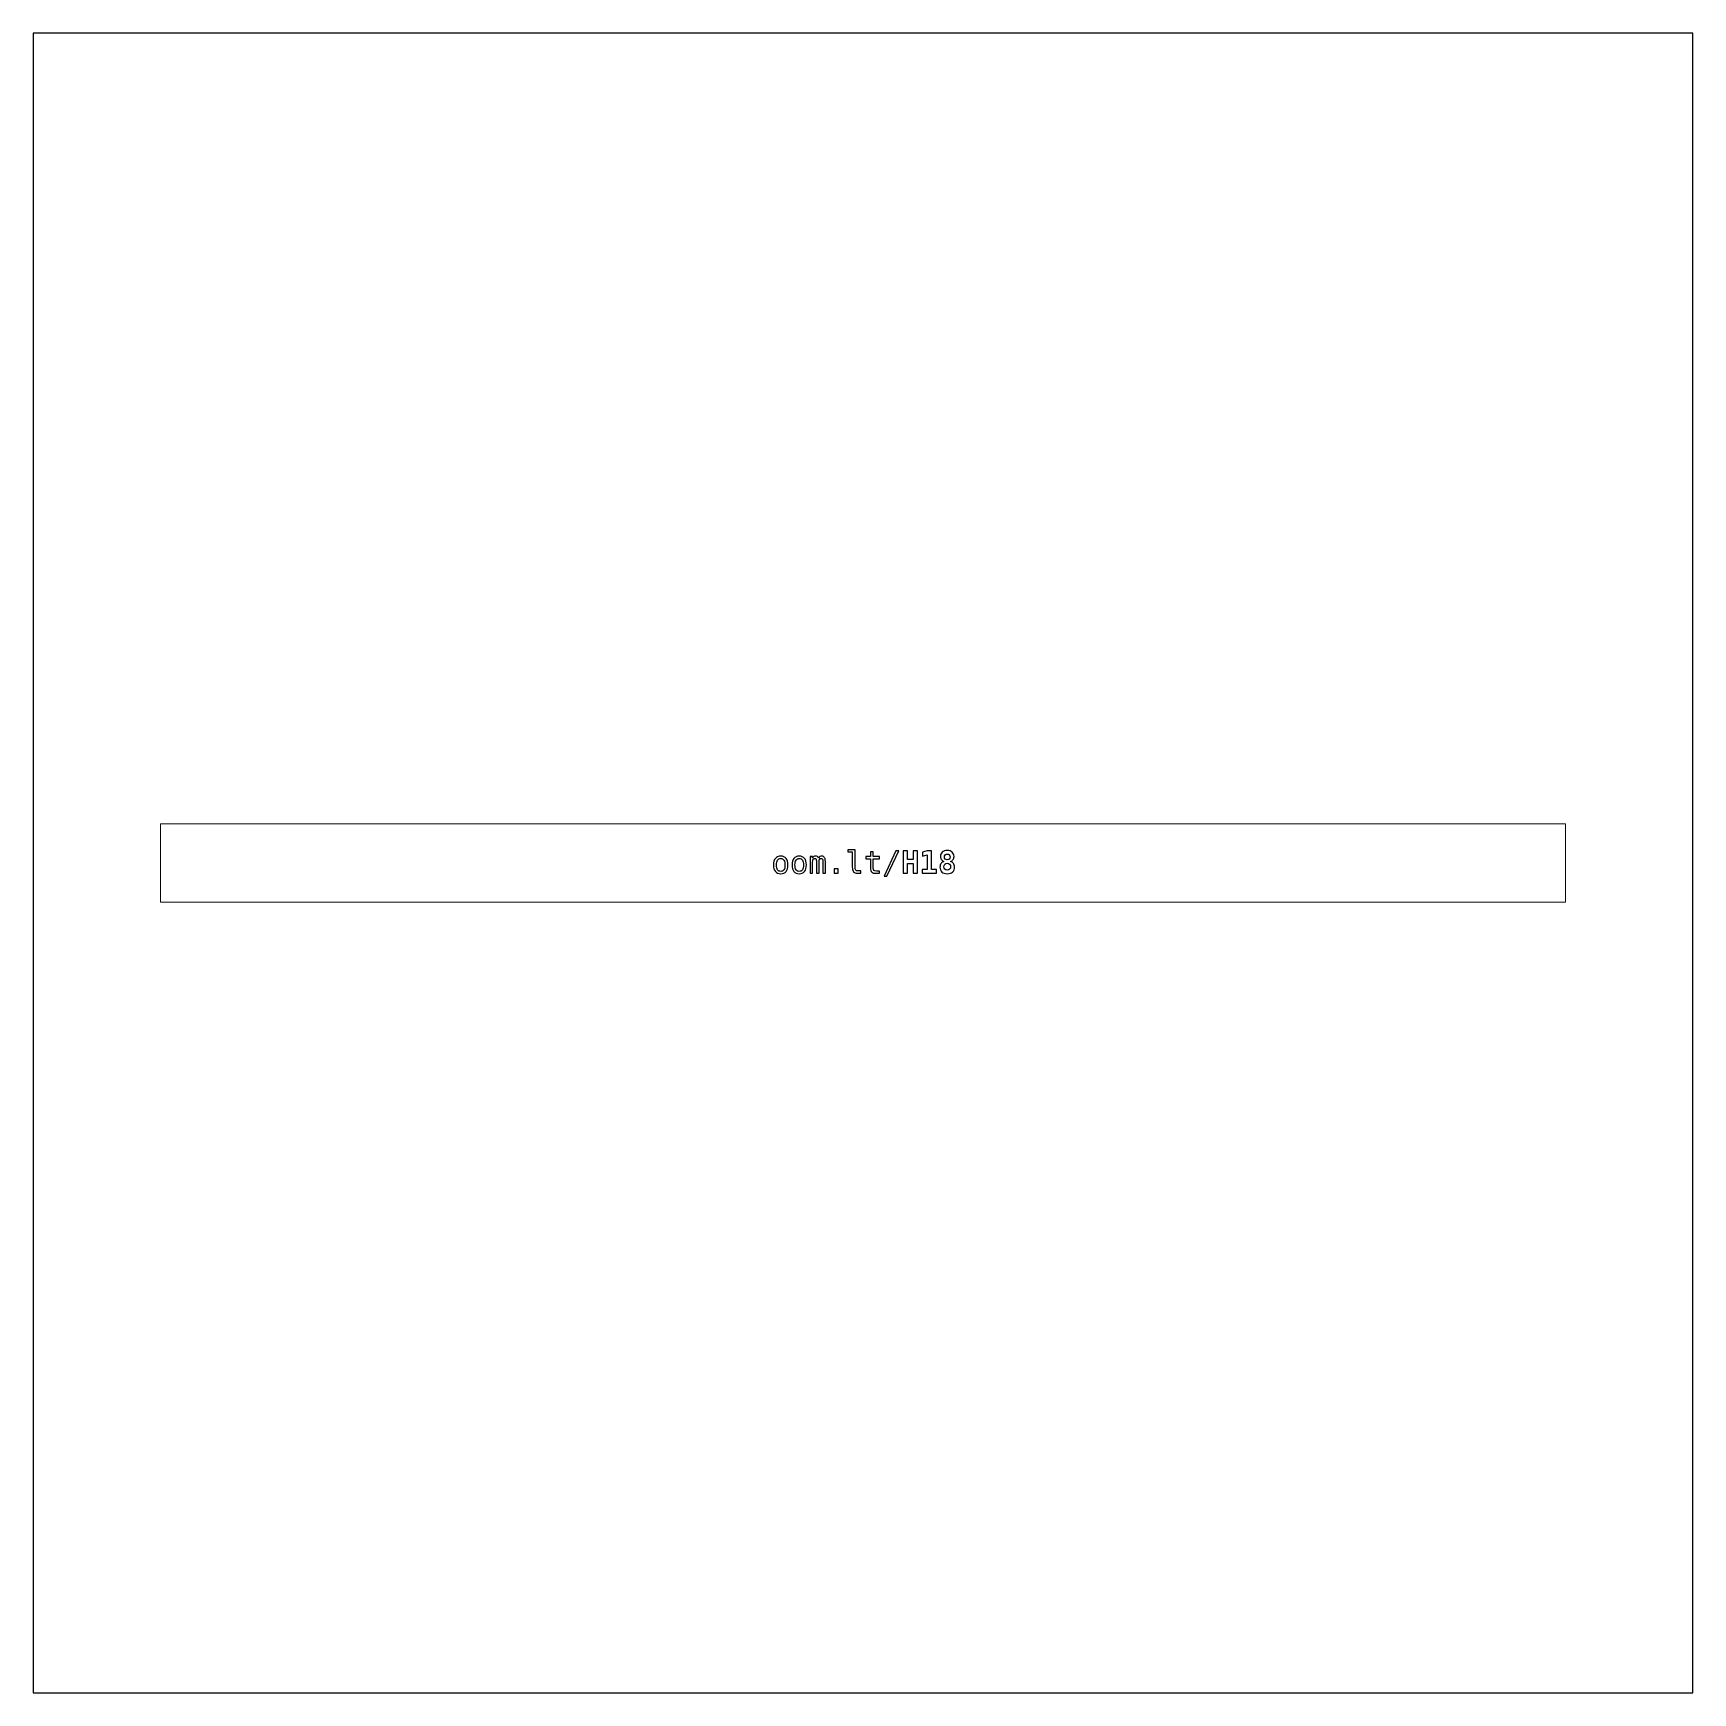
# Model space of a CAD drawing. Header units: centimetres. Extents: x -13.2 to -7.8, y -17.55 to -12.15.
import ezdxf

# ---------------------------------------------------------------- set-up
doc = ezdxf.new("R2010")
doc.units = ezdxf.units.CM
doc.header["$MEASUREMENT"] = 0
doc.layers.add('Layer 1', color=7, linetype='Continuous')

msp = doc.modelspace()

# ---------------------------------------------------------------- linework, layer by layer
at = {"layer": 'Layer 1', "color": 7}
msp.add_lwpolyline([(-13.2, -17.55), (-7.8, -17.55), (-7.8, -12.15), (-13.2, -12.15), (-13.2, -17.55)], close=True, dxfattribs=at)
at = {"layer": 'Layer 1', "color": 7, "lineweight": 20}
msp.add_lwpolyline([(-12.786, -14.977), (-8.214, -14.977), (-8.214, -14.723), (-12.786, -14.723), (-12.786, -14.977)], close=True, dxfattribs=at)
at = {"layer": 'Layer 1', "color": 250}
for points, knots in [([(-10.76777, -14.82761), (-10.76019, -14.82761), (-10.75439, -14.83006), (-10.75037, -14.83498), (-10.75037, -14.83498), (-10.74635, -14.8399), (-10.74434, -14.84702), (-10.74434, -14.85632), (-10.74434, -14.85632), (-10.74434, -14.86567), (-10.74634, -14.87279), (-10.75034, -14.87769), (-10.75034, -14.87769), (-10.75436, -14.88259), (-10.76016, -14.88504), (-10.76777, -14.88504), (-10.76777, -14.88504), (-10.77537, -14.88504), (-10.78116, -14.88259), (-10.78518, -14.87769), (-10.78518, -14.87769), (-10.78918, -14.87279), (-10.79118, -14.86567), (-10.79118, -14.85632), (-10.79118, -14.85632), (-10.79118, -14.84702), (-10.78918, -14.8399), (-10.78518, -14.83498), (-10.78518, -14.83498), (-10.78116, -14.83006), (-10.77537, -14.82761), (-10.76777, -14.82761)], [0, 0, 0, 0, 0.125, 0.125, 0.125, 0.125, 0.25, 0.25, 0.25, 0.25, 0.375, 0.375, 0.375, 0.375, 0.5, 0.5, 0.5, 0.5, 0.625, 0.625, 0.625, 0.625, 0.75, 0.75, 0.75, 0.75, 0.875, 0.875, 0.875, 0.875, 1, 1, 1, 1]), ([(-10.76777, -14.83523), (-10.77234, -14.83523), (-10.77579, -14.837), (-10.77814, -14.84055), (-10.77814, -14.84055), (-10.78049, -14.8441), (-10.78166, -14.84937), (-10.78166, -14.85632), (-10.78166, -14.85632), (-10.78166, -14.86325), (-10.78049, -14.8685), (-10.77814, -14.87207), (-10.77814, -14.87207), (-10.77579, -14.87564), (-10.77234, -14.87742), (-10.76777, -14.87742), (-10.76777, -14.87742), (-10.76319, -14.87742), (-10.75972, -14.87564), (-10.75737, -14.87207), (-10.75737, -14.87207), (-10.75502, -14.8685), (-10.75386, -14.86325), (-10.75386, -14.85632), (-10.75386, -14.85632), (-10.75386, -14.84937), (-10.75502, -14.8441), (-10.75737, -14.84055), (-10.75737, -14.84055), (-10.75972, -14.837), (-10.76319, -14.83523), (-10.76777, -14.83523)], [0, 0, 0, 0, 0.125, 0.125, 0.125, 0.125, 0.25, 0.25, 0.25, 0.25, 0.375, 0.375, 0.375, 0.375, 0.5, 0.5, 0.5, 0.5, 0.625, 0.625, 0.625, 0.625, 0.75, 0.75, 0.75, 0.75, 0.875, 0.875, 0.875, 0.875, 1, 1, 1, 1]), ([(-10.70756, -14.82761), (-10.69998, -14.82761), (-10.69418, -14.83006), (-10.69016, -14.83498), (-10.69016, -14.83498), (-10.68614, -14.8399), (-10.68413, -14.84702), (-10.68413, -14.85632), (-10.68413, -14.85632), (-10.68413, -14.86567), (-10.68613, -14.87279), (-10.69013, -14.87769), (-10.69013, -14.87769), (-10.69415, -14.88259), (-10.69995, -14.88504), (-10.70756, -14.88504), (-10.70756, -14.88504), (-10.71516, -14.88504), (-10.72095, -14.88259), (-10.72497, -14.87769), (-10.72497, -14.87769), (-10.72897, -14.87279), (-10.73097, -14.86567), (-10.73097, -14.85632), (-10.73097, -14.85632), (-10.73097, -14.84702), (-10.72897, -14.8399), (-10.72497, -14.83498), (-10.72497, -14.83498), (-10.72095, -14.83006), (-10.71516, -14.82761), (-10.70756, -14.82761)], [0, 0, 0, 0, 0.125, 0.125, 0.125, 0.125, 0.25, 0.25, 0.25, 0.25, 0.375, 0.375, 0.375, 0.375, 0.5, 0.5, 0.5, 0.5, 0.625, 0.625, 0.625, 0.625, 0.75, 0.75, 0.75, 0.75, 0.875, 0.875, 0.875, 0.875, 1, 1, 1, 1]), ([(-10.70756, -14.83523), (-10.71213, -14.83523), (-10.71558, -14.837), (-10.71793, -14.84055), (-10.71793, -14.84055), (-10.72028, -14.8441), (-10.72145, -14.84937), (-10.72145, -14.85632), (-10.72145, -14.85632), (-10.72145, -14.86325), (-10.72028, -14.8685), (-10.71793, -14.87207), (-10.71793, -14.87207), (-10.71558, -14.87564), (-10.71213, -14.87742), (-10.70756, -14.87742), (-10.70756, -14.87742), (-10.70298, -14.87742), (-10.69951, -14.87564), (-10.69716, -14.87207), (-10.69716, -14.87207), (-10.69481, -14.8685), (-10.69365, -14.86325), (-10.69365, -14.85632), (-10.69365, -14.85632), (-10.69365, -14.84937), (-10.69481, -14.8441), (-10.69716, -14.84055), (-10.69716, -14.84055), (-10.69951, -14.837), (-10.70298, -14.83523), (-10.70756, -14.83523)], [0, 0, 0, 0, 0.125, 0.125, 0.125, 0.125, 0.25, 0.25, 0.25, 0.25, 0.375, 0.375, 0.375, 0.375, 0.5, 0.5, 0.5, 0.5, 0.625, 0.625, 0.625, 0.625, 0.75, 0.75, 0.75, 0.75, 0.875, 0.875, 0.875, 0.875, 1, 1, 1, 1]), ([(-10.64444, -14.8345), (-10.64334, -14.83215), (-10.64192, -14.83041), (-10.6402, -14.8293), (-10.6402, -14.8293), (-10.6385, -14.82818), (-10.63644, -14.82761), (-10.63404, -14.82761), (-10.63404, -14.82761), (-10.62964, -14.82761), (-10.62653, -14.82931), (-10.62473, -14.83271), (-10.62473, -14.83271), (-10.62292, -14.83612), (-10.62202, -14.84252), (-10.62202, -14.85193), (-10.62202, -14.85193), (-10.62202, -14.85193), (-10.62202, -14.88362), (-10.62202, -14.88362), (-10.62202, -14.88362), (-10.62202, -14.88362), (-10.63022, -14.88362), (-10.63022, -14.88362), (-10.63022, -14.88362), (-10.63022, -14.88362), (-10.63022, -14.85232), (-10.63022, -14.85232), (-10.63022, -14.85232), (-10.63022, -14.8446), (-10.63065, -14.83982), (-10.63152, -14.83793), (-10.63152, -14.83793), (-10.63237, -14.83607), (-10.63395, -14.83513), (-10.63624, -14.83513), (-10.63624, -14.83513), (-10.63884, -14.83513), (-10.64062, -14.83613), (-10.64159, -14.83813), (-10.64159, -14.83813), (-10.64254, -14.84013), (-10.64302, -14.84487), (-10.64302, -14.85232), (-10.64302, -14.85232), (-10.64302, -14.85232), (-10.64302, -14.88362), (-10.64302, -14.88362), (-10.64302, -14.88362), (-10.64302, -14.88362), (-10.65122, -14.88362), (-10.65122, -14.88362), (-10.65122, -14.88362), (-10.65122, -14.88362), (-10.65122, -14.85232), (-10.65122, -14.85232), (-10.65122, -14.85232), (-10.65122, -14.8445), (-10.65169, -14.83968), (-10.65262, -14.83787), (-10.65262, -14.83787), (-10.65354, -14.83605), (-10.6552, -14.83513), (-10.65762, -14.83513), (-10.65762, -14.83513), (-10.66, -14.83513), (-10.66166, -14.83613), (-10.66257, -14.83813), (-10.66257, -14.83813), (-10.66351, -14.84013), (-10.66397, -14.84487), (-10.66397, -14.85232), (-10.66397, -14.85232), (-10.66397, -14.85232), (-10.66397, -14.88362), (-10.66397, -14.88362), (-10.66397, -14.88362), (-10.66397, -14.88362), (-10.67212, -14.88362), (-10.67212, -14.88362), (-10.67212, -14.88362), (-10.67212, -14.88362), (-10.67212, -14.82893), (-10.67212, -14.82893), (-10.67212, -14.82893), (-10.67212, -14.82893), (-10.66397, -14.82893), (-10.66397, -14.82893), (-10.66397, -14.82893), (-10.66397, -14.82893), (-10.66397, -14.83361), (-10.66397, -14.83361), (-10.66397, -14.83361), (-10.66291, -14.83166), (-10.66156, -14.83018), (-10.65994, -14.82915), (-10.65994, -14.82915), (-10.65834, -14.82813), (-10.6565, -14.82761), (-10.65445, -14.82761), (-10.65445, -14.82761), (-10.65197, -14.82761), (-10.64992, -14.82818), (-10.64827, -14.82931), (-10.64827, -14.82931), (-10.64662, -14.83046), (-10.64535, -14.83218), (-10.64444, -14.8345)], [0, 0, 0, 0, 0.037037, 0.037037, 0.037037, 0.037037, 0.0740741, 0.0740741, 0.0740741, 0.0740741, 0.1111111, 0.1111111, 0.1111111, 0.1111111, 0.1481481, 0.1481481, 0.1481481, 0.1481481, 0.1851852, 0.1851852, 0.1851852, 0.1851852, 0.2222222, 0.2222222, 0.2222222, 0.2222222, 0.2592593, 0.2592593, 0.2592593, 0.2592593, 0.2962963, 0.2962963, 0.2962963, 0.2962963, 0.3333333, 0.3333333, 0.3333333, 0.3333333, 0.3703704, 0.3703704, 0.3703704, 0.3703704, 0.4074074, 0.4074074, 0.4074074, 0.4074074, 0.4444444, 0.4444444, 0.4444444, 0.4444444, 0.4814815, 0.4814815, 0.4814815, 0.4814815, 0.5185185, 0.5185185, 0.5185185, 0.5185185, 0.5555556, 0.5555556, 0.5555556, 0.5555556, 0.5925926, 0.5925926, 0.5925926, 0.5925926, 0.6296296, 0.6296296, 0.6296296, 0.6296296, 0.6666667, 0.6666667, 0.6666667, 0.6666667, 0.7037037, 0.7037037, 0.7037037, 0.7037037, 0.7407407, 0.7407407, 0.7407407, 0.7407407, 0.7777778, 0.7777778, 0.7777778, 0.7777778, 0.8148148, 0.8148148, 0.8148148, 0.8148148, 0.8518519, 0.8518519, 0.8518519, 0.8518519, 0.8888889, 0.8888889, 0.8888889, 0.8888889, 0.9259259, 0.9259259, 0.9259259, 0.9259259, 0.962963, 0.962963, 0.962963, 0.962963, 1, 1, 1, 1]), ([(-10.52582, -14.8638), (-10.52582, -14.86784), (-10.52508, -14.87087), (-10.5236, -14.87292), (-10.5236, -14.87292), (-10.52212, -14.87497), (-10.51993, -14.876), (-10.51703, -14.876), (-10.51703, -14.876), (-10.51703, -14.876), (-10.50653, -14.876), (-10.50653, -14.876), (-10.50653, -14.876), (-10.50653, -14.876), (-10.50653, -14.88362), (-10.50653, -14.88362), (-10.50653, -14.88362), (-10.50653, -14.88362), (-10.5179, -14.88362), (-10.5179, -14.88362), (-10.5179, -14.88362), (-10.52328, -14.88362), (-10.52743, -14.88189), (-10.53038, -14.87844), (-10.53038, -14.87844), (-10.53333, -14.87499), (-10.5348, -14.8701), (-10.5348, -14.8638), (-10.5348, -14.8638), (-10.5348, -14.8638), (-10.5348, -14.81413), (-10.5348, -14.81413), (-10.5348, -14.81413), (-10.5348, -14.81413), (-10.5492, -14.81413), (-10.5492, -14.81413), (-10.5492, -14.81413), (-10.5492, -14.81413), (-10.5492, -14.8071), (-10.5492, -14.8071), (-10.5492, -14.8071), (-10.5492, -14.8071), (-10.52582, -14.8071), (-10.52582, -14.8071), (-10.52582, -14.8071), (-10.52582, -14.8071), (-10.52582, -14.8638), (-10.52582, -14.8638)], [0, 0, 0, 0, 0.0833333, 0.0833333, 0.0833333, 0.0833333, 0.1666667, 0.1666667, 0.1666667, 0.1666667, 0.25, 0.25, 0.25, 0.25, 0.3333333, 0.3333333, 0.3333333, 0.3333333, 0.4166667, 0.4166667, 0.4166667, 0.4166667, 0.5, 0.5, 0.5, 0.5, 0.5833333, 0.5833333, 0.5833333, 0.5833333, 0.6666667, 0.6666667, 0.6666667, 0.6666667, 0.75, 0.75, 0.75, 0.75, 0.8333333, 0.8333333, 0.8333333, 0.8333333, 0.9166667, 0.9166667, 0.9166667, 0.9166667, 1, 1, 1, 1]), ([(-10.46682, -14.8134), (-10.46682, -14.8134), (-10.46682, -14.82893), (-10.46682, -14.82893), (-10.46682, -14.82893), (-10.46682, -14.82893), (-10.4464, -14.82893), (-10.4464, -14.82893), (-10.4464, -14.82893), (-10.4464, -14.82893), (-10.4464, -14.83592), (-10.4464, -14.83592), (-10.4464, -14.83592), (-10.4464, -14.83592), (-10.46682, -14.83592), (-10.46682, -14.83592), (-10.46682, -14.83592), (-10.46682, -14.83592), (-10.46682, -14.8656), (-10.46682, -14.8656), (-10.46682, -14.8656), (-10.46682, -14.86964), (-10.46606, -14.87245), (-10.46452, -14.87404), (-10.46452, -14.87404), (-10.46299, -14.87564), (-10.46032, -14.87644), (-10.45652, -14.87644), (-10.45652, -14.87644), (-10.45652, -14.87644), (-10.4464, -14.87644), (-10.4464, -14.87644), (-10.4464, -14.87644), (-10.4464, -14.87644), (-10.4464, -14.88362), (-10.4464, -14.88362), (-10.4464, -14.88362), (-10.4464, -14.88362), (-10.45739, -14.88362), (-10.45739, -14.88362), (-10.45739, -14.88362), (-10.46414, -14.88362), (-10.46889, -14.88227), (-10.47166, -14.87957), (-10.47166, -14.87957), (-10.47442, -14.87687), (-10.47581, -14.8722), (-10.47581, -14.8656), (-10.47581, -14.8656), (-10.47581, -14.8656), (-10.47581, -14.83592), (-10.47581, -14.83592), (-10.47581, -14.83592), (-10.47581, -14.83592), (-10.49041, -14.83592), (-10.49041, -14.83592), (-10.49041, -14.83592), (-10.49041, -14.83592), (-10.49041, -14.82893), (-10.49041, -14.82893), (-10.49041, -14.82893), (-10.49041, -14.82893), (-10.47581, -14.82893), (-10.47581, -14.82893), (-10.47581, -14.82893), (-10.47581, -14.82893), (-10.47581, -14.8134), (-10.47581, -14.8134), (-10.47581, -14.8134), (-10.47581, -14.8134), (-10.46682, -14.8134), (-10.46682, -14.8134)], [0, 0, 0, 0, 0.0555556, 0.0555556, 0.0555556, 0.0555556, 0.1111111, 0.1111111, 0.1111111, 0.1111111, 0.1666667, 0.1666667, 0.1666667, 0.1666667, 0.2222222, 0.2222222, 0.2222222, 0.2222222, 0.2777778, 0.2777778, 0.2777778, 0.2777778, 0.3333333, 0.3333333, 0.3333333, 0.3333333, 0.3888889, 0.3888889, 0.3888889, 0.3888889, 0.4444444, 0.4444444, 0.4444444, 0.4444444, 0.5, 0.5, 0.5, 0.5, 0.5555556, 0.5555556, 0.5555556, 0.5555556, 0.6111111, 0.6111111, 0.6111111, 0.6111111, 0.6666667, 0.6666667, 0.6666667, 0.6666667, 0.7222222, 0.7222222, 0.7222222, 0.7222222, 0.7777778, 0.7777778, 0.7777778, 0.7777778, 0.8333333, 0.8333333, 0.8333333, 0.8333333, 0.8888889, 0.8888889, 0.8888889, 0.8888889, 0.9444444, 0.9444444, 0.9444444, 0.9444444, 1, 1, 1, 1]), ([(-10.39318, -14.81071), (-10.39318, -14.81071), (-10.38389, -14.81071), (-10.38389, -14.81071), (-10.38389, -14.81071), (-10.38389, -14.81071), (-10.42228, -14.8929), (-10.42228, -14.8929), (-10.42228, -14.8929), (-10.42228, -14.8929), (-10.43162, -14.8929), (-10.43162, -14.8929), (-10.43162, -14.8929), (-10.43162, -14.8929), (-10.39318, -14.81071), (-10.39318, -14.81071)], [0, 0, 0, 0, 0.25, 0.25, 0.25, 0.25, 0.5, 0.5, 0.5, 0.5, 0.75, 0.75, 0.75, 0.75, 1, 1, 1, 1]), ([(-10.36971, -14.81071), (-10.36971, -14.81071), (-10.3553, -14.81071), (-10.3553, -14.81071), (-10.3553, -14.81071), (-10.3553, -14.81071), (-10.3553, -14.8385), (-10.3553, -14.8385), (-10.3553, -14.8385), (-10.3553, -14.8385), (-10.33727, -14.8385), (-10.33727, -14.8385), (-10.33727, -14.8385), (-10.33727, -14.8385), (-10.33727, -14.81071), (-10.33727, -14.81071), (-10.33727, -14.81071), (-10.33727, -14.81071), (-10.32287, -14.81071), (-10.32287, -14.81071), (-10.32287, -14.81071), (-10.32287, -14.81071), (-10.32287, -14.88362), (-10.32287, -14.88362), (-10.32287, -14.88362), (-10.32287, -14.88362), (-10.33727, -14.88362), (-10.33727, -14.88362), (-10.33727, -14.88362), (-10.33727, -14.88362), (-10.33727, -14.8512), (-10.33727, -14.8512), (-10.33727, -14.8512), (-10.33727, -14.8512), (-10.3553, -14.8512), (-10.3553, -14.8512), (-10.3553, -14.8512), (-10.3553, -14.8512), (-10.3553, -14.88362), (-10.3553, -14.88362), (-10.3553, -14.88362), (-10.3553, -14.88362), (-10.36971, -14.88362), (-10.36971, -14.88362), (-10.36971, -14.88362), (-10.36971, -14.88362), (-10.36971, -14.81071), (-10.36971, -14.81071)], [0, 0, 0, 0, 0.0833333, 0.0833333, 0.0833333, 0.0833333, 0.1666667, 0.1666667, 0.1666667, 0.1666667, 0.25, 0.25, 0.25, 0.25, 0.3333333, 0.3333333, 0.3333333, 0.3333333, 0.4166667, 0.4166667, 0.4166667, 0.4166667, 0.5, 0.5, 0.5, 0.5, 0.5833333, 0.5833333, 0.5833333, 0.5833333, 0.6666667, 0.6666667, 0.6666667, 0.6666667, 0.75, 0.75, 0.75, 0.75, 0.8333333, 0.8333333, 0.8333333, 0.8333333, 0.9166667, 0.9166667, 0.9166667, 0.9166667, 1, 1, 1, 1]), ([(-10.307, -14.87092), (-10.307, -14.87092), (-10.29088, -14.87092), (-10.29088, -14.87092), (-10.29088, -14.87092), (-10.29088, -14.87092), (-10.29088, -14.8236), (-10.29088, -14.8236), (-10.29088, -14.8236), (-10.29088, -14.8236), (-10.30586, -14.82731), (-10.30586, -14.82731), (-10.30586, -14.82731), (-10.30586, -14.82731), (-10.30586, -14.81433), (-10.30586, -14.81433), (-10.30586, -14.81433), (-10.30586, -14.81433), (-10.29078, -14.81071), (-10.29078, -14.81071), (-10.29078, -14.81071), (-10.29078, -14.81071), (-10.27686, -14.81071), (-10.27686, -14.81071), (-10.27686, -14.81071), (-10.27686, -14.81071), (-10.27686, -14.87092), (-10.27686, -14.87092), (-10.27686, -14.87092), (-10.27686, -14.87092), (-10.26074, -14.87092), (-10.26074, -14.87092), (-10.26074, -14.87092), (-10.26074, -14.87092), (-10.26074, -14.88362), (-10.26074, -14.88362), (-10.26074, -14.88362), (-10.26074, -14.88362), (-10.307, -14.88362), (-10.307, -14.88362), (-10.307, -14.88362), (-10.307, -14.88362), (-10.307, -14.87092), (-10.307, -14.87092)], [0, 0, 0, 0, 0.0909091, 0.0909091, 0.0909091, 0.0909091, 0.1818182, 0.1818182, 0.1818182, 0.1818182, 0.2727273, 0.2727273, 0.2727273, 0.2727273, 0.3636364, 0.3636364, 0.3636364, 0.3636364, 0.4545455, 0.4545455, 0.4545455, 0.4545455, 0.5454545, 0.5454545, 0.5454545, 0.5454545, 0.6363636, 0.6363636, 0.6363636, 0.6363636, 0.7272727, 0.7272727, 0.7272727, 0.7272727, 0.8181818, 0.8181818, 0.8181818, 0.8181818, 0.9090909, 0.9090909, 0.9090909, 0.9090909, 1, 1, 1, 1]), ([(-10.23658, -14.84498), (-10.24027, -14.84372), (-10.24307, -14.84172), (-10.24499, -14.839), (-10.24499, -14.839), (-10.2469, -14.83628), (-10.24787, -14.83296), (-10.24787, -14.82901), (-10.24787, -14.82901), (-10.24787, -14.82296), (-10.2459, -14.81818), (-10.24195, -14.81466), (-10.24195, -14.81466), (-10.23802, -14.81115), (-10.23267, -14.8094), (-10.22588, -14.8094), (-10.22588, -14.8094), (-10.21908, -14.8094), (-10.21372, -14.81115), (-10.20978, -14.81466), (-10.20978, -14.81466), (-10.20583, -14.81818), (-10.20386, -14.82296), (-10.20386, -14.82901), (-10.20386, -14.82901), (-10.20386, -14.83293), (-10.20481, -14.83623), (-10.2067, -14.83895), (-10.2067, -14.83895), (-10.20858, -14.84167), (-10.21133, -14.84368), (-10.21495, -14.84498), (-10.21495, -14.84498), (-10.21092, -14.84622), (-10.20777, -14.84843), (-10.20548, -14.85163), (-10.20548, -14.85163), (-10.2032, -14.85482), (-10.20206, -14.85865), (-10.20206, -14.8631), (-10.20206, -14.8631), (-10.20206, -14.8701), (-10.20413, -14.87552), (-10.20827, -14.87932), (-10.20827, -14.87932), (-10.2124, -14.88314), (-10.21828, -14.88504), (-10.22588, -14.88504), (-10.22588, -14.88504), (-10.23347, -14.88504), (-10.23934, -14.88314), (-10.24347, -14.87932), (-10.24347, -14.87932), (-10.2476, -14.87552), (-10.24967, -14.8701), (-10.24967, -14.8631), (-10.24967, -14.8631), (-10.24967, -14.85862), (-10.24852, -14.85477), (-10.2462, -14.85158), (-10.2462, -14.85158), (-10.24389, -14.84838), (-10.24069, -14.84618), (-10.23658, -14.84498)], [0, 0, 0, 0, 0.0625, 0.0625, 0.0625, 0.0625, 0.125, 0.125, 0.125, 0.125, 0.1875, 0.1875, 0.1875, 0.1875, 0.25, 0.25, 0.25, 0.25, 0.3125, 0.3125, 0.3125, 0.3125, 0.375, 0.375, 0.375, 0.375, 0.4375, 0.4375, 0.4375, 0.4375, 0.5, 0.5, 0.5, 0.5, 0.5625, 0.5625, 0.5625, 0.5625, 0.625, 0.625, 0.625, 0.625, 0.6875, 0.6875, 0.6875, 0.6875, 0.75, 0.75, 0.75, 0.75, 0.8125, 0.8125, 0.8125, 0.8125, 0.875, 0.875, 0.875, 0.875, 0.9375, 0.9375, 0.9375, 0.9375, 1, 1, 1, 1]), ([(-10.23507, -14.8302), (-10.23507, -14.83305), (-10.23425, -14.83533), (-10.2326, -14.837), (-10.2326, -14.837), (-10.23097, -14.83868), (-10.22872, -14.83952), (-10.22588, -14.83952), (-10.22588, -14.83952), (-10.22303, -14.83952), (-10.22077, -14.83868), (-10.21913, -14.837), (-10.21913, -14.837), (-10.21748, -14.83533), (-10.21667, -14.83305), (-10.21667, -14.8302), (-10.21667, -14.8302), (-10.21667, -14.82736), (-10.21748, -14.82513), (-10.21913, -14.82348), (-10.21913, -14.82348), (-10.22077, -14.82183), (-10.22303, -14.82101), (-10.22588, -14.82101), (-10.22588, -14.82101), (-10.22868, -14.82101), (-10.23092, -14.82185), (-10.23258, -14.8235), (-10.23258, -14.8235), (-10.23423, -14.82516), (-10.23507, -14.8274), (-10.23507, -14.8302)], [0, 0, 0, 0, 0.125, 0.125, 0.125, 0.125, 0.25, 0.25, 0.25, 0.25, 0.375, 0.375, 0.375, 0.375, 0.5, 0.5, 0.5, 0.5, 0.625, 0.625, 0.625, 0.625, 0.75, 0.75, 0.75, 0.75, 0.875, 0.875, 0.875, 0.875, 1, 1, 1, 1]), ([(-10.59334, -14.86872), (-10.59334, -14.86872), (-10.58104, -14.86872), (-10.58104, -14.86872), (-10.58104, -14.86872), (-10.58104, -14.86872), (-10.58104, -14.88362), (-10.58104, -14.88362), (-10.58104, -14.88362), (-10.58104, -14.88362), (-10.59334, -14.88362), (-10.59334, -14.88362), (-10.59334, -14.88362), (-10.59334, -14.88362), (-10.59334, -14.86872), (-10.59334, -14.86872)], [0, 0, 0, 0, 0.25, 0.25, 0.25, 0.25, 0.5, 0.5, 0.5, 0.5, 0.75, 0.75, 0.75, 0.75, 1, 1, 1, 1]), ([(-10.22588, -14.85108), (-10.22912, -14.85108), (-10.23172, -14.8521), (-10.2337, -14.85413), (-10.2337, -14.85413), (-10.23568, -14.85617), (-10.23668, -14.85887), (-10.23668, -14.86223), (-10.23668, -14.86223), (-10.23668, -14.86558), (-10.23568, -14.86829), (-10.2337, -14.87034), (-10.2337, -14.87034), (-10.23172, -14.87239), (-10.22912, -14.87342), (-10.22588, -14.87342), (-10.22588, -14.87342), (-10.22267, -14.87342), (-10.22005, -14.87237), (-10.21805, -14.87029), (-10.21805, -14.87029), (-10.21605, -14.8682), (-10.21505, -14.86552), (-10.21505, -14.86223), (-10.21505, -14.86223), (-10.21505, -14.85887), (-10.21605, -14.85617), (-10.21803, -14.85413), (-10.21803, -14.85413), (-10.22002, -14.8521), (-10.22263, -14.85108), (-10.22588, -14.85108)], [0, 0, 0, 0, 0.125, 0.125, 0.125, 0.125, 0.25, 0.25, 0.25, 0.25, 0.375, 0.375, 0.375, 0.375, 0.5, 0.5, 0.5, 0.5, 0.625, 0.625, 0.625, 0.625, 0.75, 0.75, 0.75, 0.75, 0.875, 0.875, 0.875, 0.875, 1, 1, 1, 1])]:
    msp.add_open_spline(points, degree=3, knots=knots, dxfattribs=at)

doc.saveas('drawing.dxf')
